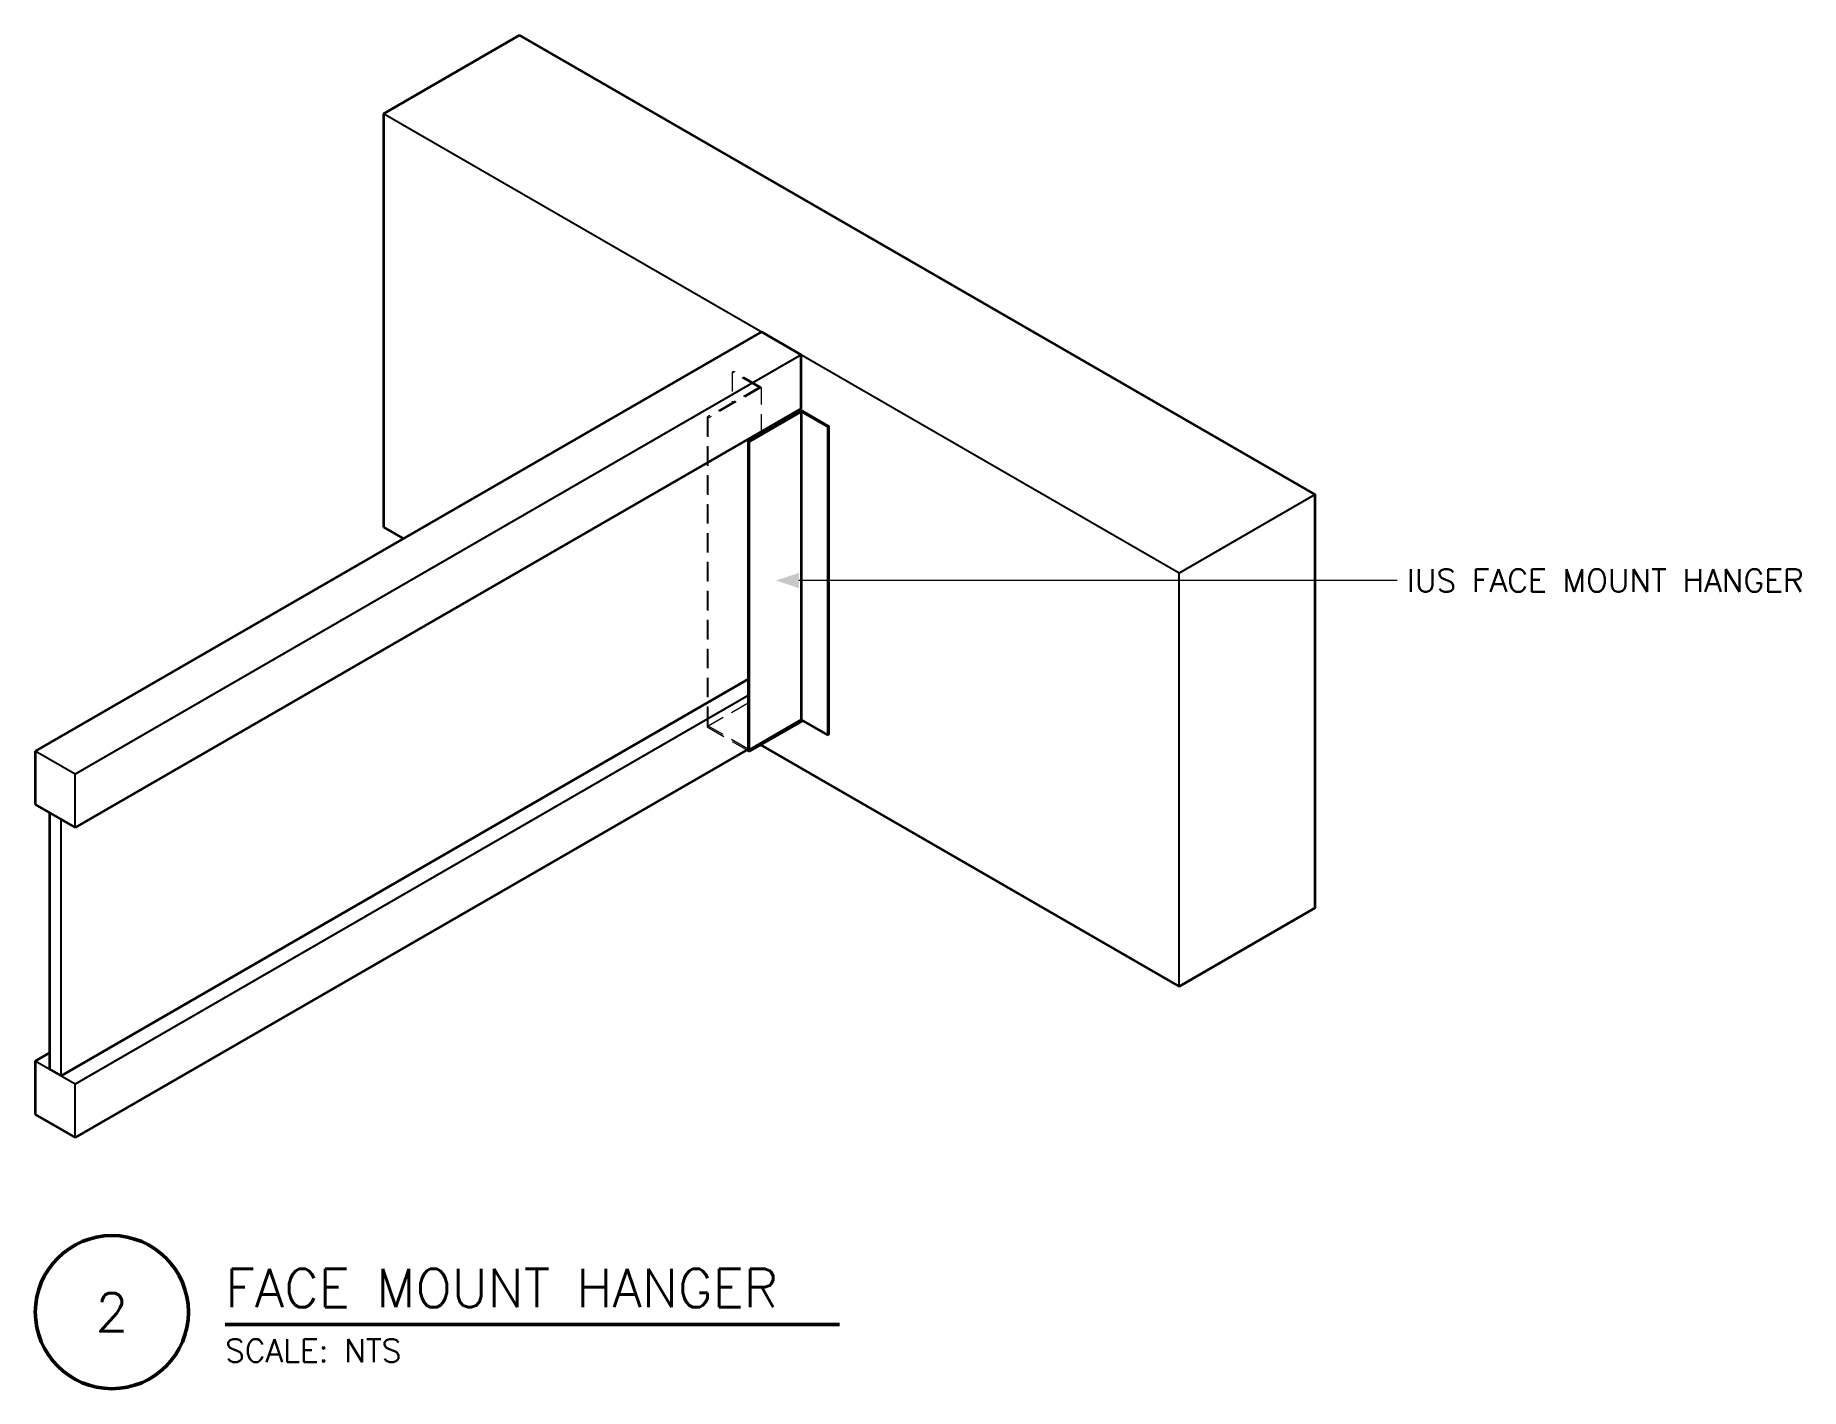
# Model space of a CAD drawing. Header units: inches. Extents: x -23.2 to 34.5, y -19.9 to 24.2.
import ezdxf
from ezdxf.enums import TextEntityAlignment as Align

# ---------------------------------------------------------------- set-up
doc = ezdxf.new("R2010")
doc.units = ezdxf.units.IN
doc.header["$MEASUREMENT"] = 0
doc.linetypes.add('DASHED', pattern=[0.944882, 0.629921, -0.314961])
for name, color, linetype, lineweight in [('S-ANNO-NOTE', 7, 'CONTINUOUS', 18), ('S-ANNO-TTLB', 7, 'CONTINUOUS', 50), ('S-DETL-BYND', 7, 'CONTINUOUS', 25), ('S-DETL-CUT', 7, 'CONTINUOUS', 50), ('S-DETL-HIDN', 7, 'DASHED', 18)]:
    doc.layers.add(name, color=color, linetype=linetype, lineweight=lineweight)
doc.styles.add('KERF', font='romans.shx')

msp = doc.modelspace()

# ---------------------------------------------------------------- hatches: boundary and pattern name
at = {"layer": 'S-ANNO-NOTE', "lineweight": 50}
msp.add_hatch(color=256, dxfattribs=at).paths.add_polyline_path([(1.015675, 6.44485), (1.765675, 6.19485), (1.765675, 6.69485)])

# ---------------------------------------------------------------- linework, layer by layer
at = {"layer": 'S-ANNO-NOTE', "lineweight": 18}
msp.add_lwpolyline([(21.299546, 6.44485), (20.299546, 6.44485), (1.765675, 6.44485)], dxfattribs=at)
at = {"layer": 'S-ANNO-TTLB', "lineweight": 50}
msp.add_lwpolyline([(-23.16618, -17.45, 1), (-18.16618, -17.45, 1)], format="xyb", close=True, dxfattribs=at)
msp.add_lwpolyline([(-16.96618, -17.85), (3.093344, -17.85)], dxfattribs=at)
at = {"layer": 'S-DETL-BYND', "lineweight": 25}
for points in [[(14.181166, -6.8125), (14.181166, 6.6875), (-11.799596, 21.6875)], [(1.840304, 13.8125), (-21.867141, 0.125)], [(1.8817, 11.9761), (0.149649, 10.9761)], [(2.706329, 1.3897), (2.706329, 11.4522), (1.840304, 11.9522)], [(0.149649, 0.9136), (0.149649, 10.9761), (0.108253, 11)], [(2.747725, 11.4761), (2.706329, 11.4522)], [(18.619546, 9.25), (14.181166, 6.6875)], [(0.108253, 2.6875), (-21.867141, -10)], [(-21.867141, -1.625), (-21.867141, 0.125), (-23.16618, 0.875)], [(0.149649, 0.8658), (0.149649, 0.9136), (0.108253, 0.9375)], [(-22.327217, -9.734375), (-22.327217, -1.359375), (-22.706104, -1.140625)], [(-21.867141, -11.75), (-21.867141, -10), (-23.16618, -9.25)]]:
    msp.add_lwpolyline(points, dxfattribs=at)
at = {"layer": 'S-DETL-CUT', "lineweight": 35}
for points in [[(-7.361216, 24.25), (-11.799596, 21.6875)], [(18.619546, -4.25), (18.619546, 9.25), (-7.361216, 24.25)], [(-11.799596, 21.6875), (-11.799596, 8.1875)], [(0.541266, 14.5625), (-23.16618, 0.875)], [(1.840304, 12.0625), (1.840304, 13.8125), (0.541266, 14.5625)], [(1.840304, 12.0625), (-21.867141, -1.625)], [(1.840304, 12), (0.108253, 11)], [(1.380228, 11.734375), (1.380228, 11.796875)], [(1.8817, 11.9761), (1.840304, 12)], [(1.8817, 11.9761), (1.840304, 11.9522)], [(1.840304, 11.9522), (1.840304, 1.8897)], [(2.747725, 1.4136), (2.747725, 11.4761), (1.8817, 11.9761)], [(0.108253, 11), (0.108253, 0.9375)], [(-11.799596, 8.1875), (-11.150077, 7.8125)], [(0.108253, 3.21875), (-22.327217, -9.734375)], [(1.840304, 1.8897), (0.149649, 0.9136)], [(1.8817, 1.8658), (0.149649, 0.8658)], [(1.840304, 1.8897), (2.706329, 1.3897)], [(2.747725, 1.4136), (2.706329, 1.3897)], [(-23.16618, 0.875), (-23.16618, -0.875)], [(0.108253, 0.9375), (-21.867141, -11.75)], [(0.066857, 0.9136), (0.149649, 0.8658)], [(0.108253, 0.9375), (0.149649, 0.9136)], [(0.515805, 1.0772), (14.181166, -6.8125)], [(-23.16618, -0.875), (-21.867141, -1.625)], [(-22.706104, -1.140625), (-22.706104, -9.515625)], [(18.619546, -4.25), (14.181166, -6.8125)], [(-22.706104, -8.984375), (-23.16618, -9.25)], [(-23.16618, -9.25), (-23.16618, -11)], [(-22.706104, -9.515625), (-22.327217, -9.734375)], [(-23.16618, -11), (-21.867141, -11.75)]]:
    msp.add_lwpolyline(points, dxfattribs=at)
at = {"layer": 'S-DETL-HIDN', "linetype": 'DASHED', "lineweight": 18}
for points in [[(-0.366156, 13.2739), (-0.407552, 13.25)], [(0.49987, 12.7739), (-0.366156, 13.2739)], [(0.49987, 12.7739), (-1.232181, 11.7739)], [(0.541266, 12.75), (-1.190785, 11.75)], [(0.458474, 12.75), (-0.407552, 13.25)], [(-0.407552, 13.25), (-0.407552, 12.25)], [(0.49987, 12.7739), (0.458474, 12.75)], [(0.541266, 12.75), (0.49987, 12.7739)], [(0.541266, 11.25), (0.541266, 12.75)], [(-1.190785, 11.75), (-1.232181, 11.7739)], [(-1.232181, 11.7739), (-1.232181, 1.7114)], [(-1.190785, 1.6875), (-1.190785, 11.75)], [(0.108253, 2.4375), (-1.190785, 1.6875)], [(0.108253, 0.9375), (-1.232181, 1.7114)], [(-1.232181, 1.7114), (-1.232181, 1.6636)], [(-1.232181, 1.7114), (-1.190785, 1.6875)], [(-1.232181, 1.6636), (0.066857, 0.9136)]]:
    msp.add_lwpolyline(points, dxfattribs=at)

# ---------------------------------------------------------------- texts
at = {"layer": 'S-ANNO-NOTE', "lineweight": 18, "style": 'KERF'}
msp.add_text('IUS FACE MOUNT HANGER', height=0.75, dxfattribs=at).set_placement((21.619546, 6.06985))
at = {"layer": 'S-ANNO-TTLB', "lineweight": 50, "style": 'KERF'}
msp.add_text('FACE MOUNT HANGER', height=1.25, dxfattribs=at).set_placement((-16.96618, -17.29))
msp.add_text('2', height=1.25, dxfattribs=at).set_placement((-20.66618, -17.45), align=Align.MIDDLE_CENTER)
at = {"layer": 'S-ANNO-TTLB', "lineweight": 18, "style": 'KERF'}
msp.add_text('SCALE: NTS', height=0.75, dxfattribs=at).set_placement((-16.96618, -19.08))

doc.saveas('drawing.dxf')
